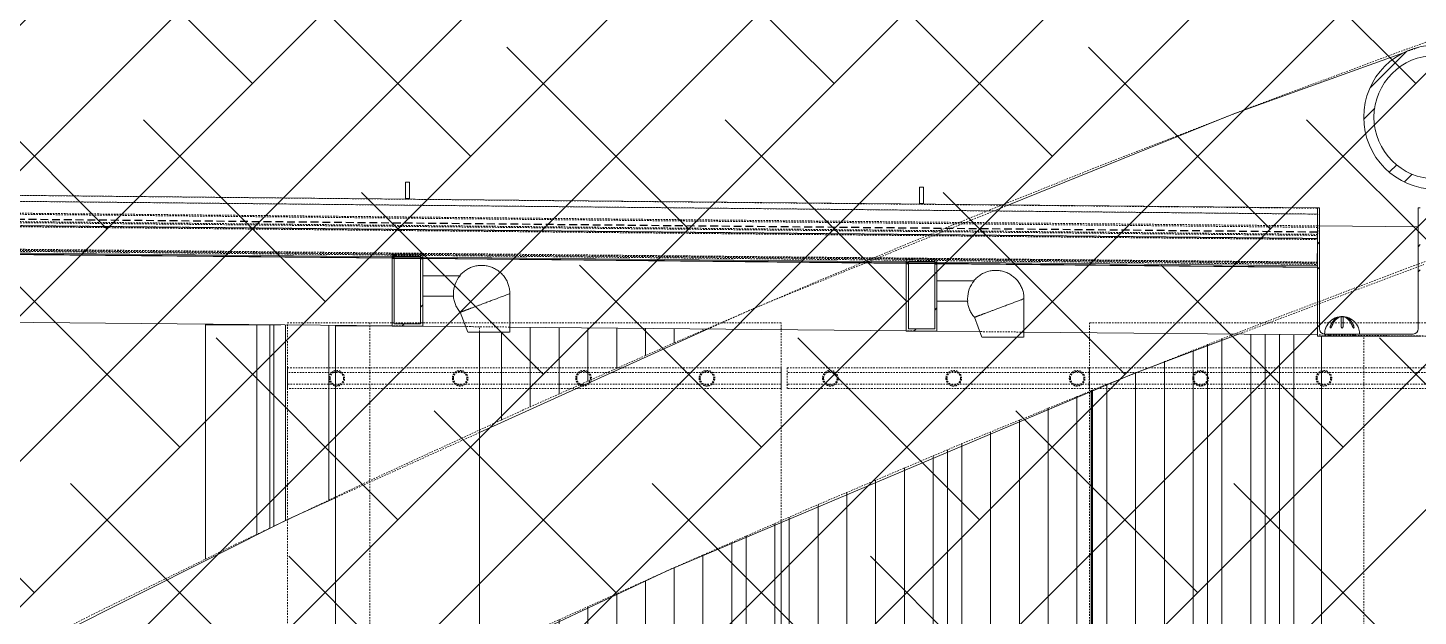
# Model space of a CAD drawing. Header units: millimetres. Extents: x 50357 to 985146, y 723188 to 1803594.
# Drawn here: x 873599 to 880360, y 824018 to 826879 of the extents above; entities that cross this region are included whole.
import ezdxf

# ---------------------------------------------------------------- set-up
doc = ezdxf.new("R2010")
doc.units = ezdxf.units.MM
doc.header["$LTSCALE"] = 3
doc.header["$MEASUREMENT"] = 0
for name, pattern in [('DASHED', [19.05, 12.7, -6.35]), ('HIDDEN', [0.375, 0.25, -0.125]), ('Member Hidden', [4.5, 2.5, -2])]:
    doc.linetypes.add(name, pattern=pattern)
for name, color, linetype, lineweight, true_color in [('A-GENM', 7, 'Continuous', 13, 0x6e6e6e), ('ADS280__', 7, 'Continuous', 13, 0x6e6e6e), ('ADS280_B', 7, 'Member Hidden', 13, 0x6e6e6e), ('ADS280_BOther', 7, 'Continuous', 13, 0x6e6e6e), ('ADS280_BSteel', 7, 'Continuous', 13, 0x6e6e6e), ('ADS280_CU', 7, 'HIDDEN', 13, 0x6e6e6e), ('ADS280_H', 7, 'Member Hidden', 13, 0x6e6e6e), ('ADS280_S', 7, 'Continuous', 13, 0x6e6e6e), ('E-ELEC-EQPM', 7, 'Continuous', 13, 0x6e6e6e), ('P-PIPE', 7, 'Continuous', 13, 0x6e6e6e)]:
    doc.layers.add(name, color=color, linetype=linetype, lineweight=lineweight, true_color=true_color)
doc.layers.add('Hatch (CARR)', color=8, linetype='Continuous', lineweight=35)
pattern_1 = [(45, (937466.83, 812515.94), (-251.4472, 251.4472), []), (45, (937466.83, 812896.94), (-251.4472, 251.4472), [])]
pattern_2 = [(45, (162427.4, 13871), (-251.4472, 251.4472), []), (45, (162427.4, 14252), (-251.4472, 251.4472), [])]

# ---------------------------------------------------------------- blocks, each defined once
blk = doc.blocks.new('Downlight Group - Downlight Group-2491324-SEC A')
at = {"layer": 'E-ELEC-EQPM'}
for p, q in [((93408.8, 27557.2), (93388.8, 27557.2)), ((93388.8, 27546.2), (93388.8, 27557.2)), ((93388.8, 27477.2), (93388.8, 27546.2)), ((93408.8, 27557.2), (93408.8, 27546.2)), ((93408.8, 27546.2), (93408.8, 27477.2)), ((93408.8, 27477.2), (93388.8, 27477.2)), ((93473.8, 27002.2), (93473.8, 27102.2)), ((93473.8, 27102.2), (93654.4, 27102.2)), ((93473.8, 27002.2), (93623.3, 27002.2)), ((93896.8, 27014.7), (93896.8, 26828.2)), ((93691.8, 26828.2), (93655.7, 26924.3)), ((93794.3, 26828.2), (93693.3, 26828.2)), ((93895.2, 26828.2), (93794.3, 26828.2))]:
    blk.add_line(p, q, dxfattribs=at)
at = {"layer": 'E-ELEC-EQPM', "flags": 128}
for points in [[(93653.2, 27102.2), (93656.8, 27106.4), (93660.5, 27110.4), (93664.4, 27114.3), (93668.5, 27118), (93672.7, 27121.6), (93677, 27124.9), (93681.5, 27128.1), (93686.1, 27131.2), (93690.8, 27134), (93695.6, 27136.6), (93700.6, 27139.1), (93705.6, 27141.3), (93710.7, 27143.4), (93715.9, 27145.2), (93721.1, 27146.8), (93726.4, 27148.3), (93731.8, 27149.5), (93737.2, 27150.5), (93742.7, 27151.2), (93748.1, 27151.8), (93753.6, 27152.1), (93759.1, 27152.2), (93764.6, 27152.1), (93770.1, 27151.8), (93775.6, 27151.3), (93781, 27150.5), (93786.4, 27149.5), (93791.8, 27148.3), (93797.1, 27146.9), (93802.4, 27145.3), (93807.6, 27143.5), (93812.7, 27141.4), (93817.7, 27139.2), (93822.6, 27136.8), (93827.5, 27134.1), (93832.2, 27131.3), (93836.8, 27128.3), (93841.3, 27125.1), (93845.6, 27121.7), (93849.8, 27118.2), (93853.9, 27114.5), (93857.8, 27110.6), (93861.5, 27106.6), (93865.1, 27102.5), (93868.6, 27098.1), (93871.8, 27093.7), (93874.9, 27089.1), (93877.8, 27084.5), (93880.5, 27079.7), (93883, 27074.8), (93885.3, 27069.8), (93887.4, 27064.7), (93889.3, 27059.5), (93890.9, 27054.3), (93892.4, 27049), (93893.7, 27043.6), (93894.7, 27038.2), (93895.6, 27032.8), (93896.2, 27027.3), (93896.6, 27021.9), (93896.7, 27016.4), (93896.8, 27014.7)], [(93655.7, 26924.3), (93652.2, 26928.5), (93648.8, 26932.8), (93645.6, 26937.3), (93642.6, 26941.9), (93639.8, 26946.6), (93637.2, 26951.5), (93634.7, 26956.4), (93632.5, 26961.4), (93630.5, 26966.5), (93628.7, 26971.7), (93627, 26977), (93625.6, 26982.3), (93624.4, 26987.7), (93623.5, 26993.1), (93622.7, 26998.5), (93622.3, 27002.2)]]:
    blk.add_lwpolyline(points, dxfattribs=at)
at = {"layer": 'E-ELEC-EQPM'}
blk.add_arc((93759.3, 27014.7), 136.5, 140.1454, 180, dxfattribs=at)
blk.add_open_spline([(93623.3, 27002.2), (93623.1, 27004.6), (93622.8, 27009.1), (93622.7, 27013), (93622.7, 27014.7)], degree=3, dxfattribs=at)
for points, knots in [([(93896.8, 27014.7), (93896.7, 27014.7), (93894.5, 27013.9), (93885.2, 27010.4), (93870.4, 27004.8), (93846.7, 26996), (93818.8, 26985.5), (93790.2, 26974.7), (93775.6, 26969.2), (93768.3, 26966.5)], [-1, -1, -1, -1, -0.861111, -0.722222, -0.583333, -0.444444, -0.222222, -0.111111, 0, 0, 0, 0]), ([(93768.3, 26966.5), (93763.3, 26964.7), (93755.8, 26961.8), (93745.9, 26958.1), (93738.7, 26955.4), (93731.6, 26952.7), (93724.6, 26950.1), (93717.9, 26947.6), (93712.1, 26945.4), (93707.2, 26943.6), (93703.2, 26942.1), (93699.2, 26940.6), (93695.4, 26939.2), (93691.8, 26937.8), (93687, 26936), (93682.7, 26934.4), (93678.6, 26932.8), (93675.7, 26931.8), (93673, 26930.8), (93670.5, 26929.8), (93668.2, 26928.9), (93665.3, 26927.9), (93662.2, 26926.7), (93659.4, 26925.6), (93657.2, 26924.9), (93656, 26924.3), (93655.7, 26924.2), (93655.7, 26924.3)], [-1, -1, -1, -1, -0.916667, -0.875, -0.833333, -0.791667, -0.75, -0.708333, -0.666667, -0.638889, -0.611111, -0.583333, -0.555556, -0.527778, -0.5, -0.444444, -0.416667, -0.388889, -0.361111, -0.333333, -0.305556, -0.277778, -0.222222, -0.166667, -0.111111, -0.055556, 0, 0, 0, 0])]:
    blk.add_open_spline(points, degree=3, knots=knots, dxfattribs=at)
blk = doc.blocks.new('Aluminum Louvers FSS - Aluminum Louvers FSS-4001149-SEC A')
at = {"layer": 'A-GENM'}
for p, q in [((99424.2, 26790), (99424.2, 25650.8)), ((99424.2, 26790), (99469.3, 26790)), ((99469.3, 26790), (99660.7, 26790)), ((99660.7, 26790), (99674.6, 26790)), ((99674.4, 26790), (99674.4, 25771.5)), ((99674.4, 26790), (99737.6, 26790)), ((99737.6, 25801.8), (99737.6, 26790)), ((99737.6, 26790), (99756, 26790)), ((99756, 25810.7), (99756, 26790)), ((99756, 26790), (99790.6, 26790)), ((99813.4, 26789.8), (99813.4, 25838.2)), ((100023.5, 25937.9), (100023.5, 26787.8)), ((100163.5, 26785.1), (100163.5, 26786.4)), ((101003.5, 26389.6), (101003.5, 26778.2)), ((100863.5, 26326), (100863.5, 26754.8))]:
    blk.add_line(p, q, dxfattribs=at)
blk = doc.blocks.new('Aluminum Louvers_Roof - Aluminum Louvers_Roof-4025254-SEC A')
at = {"layer": 'A-GENM'}
for p, q in [((101143.5, 26452.7), (101143.5, 26776.8)), ((101283.5, 26515.4), (101283.5, 26775.4)), ((101423.5, 26578), (101423.5, 26774)), ((101563.5, 26640.4), (101563.5, 26772.7)), ((101703.2, 26701.5), (101703.2, 26771.3)), ((101703.5, 26701.6), (101703.5, 26771.3)), ((101843.2, 26762.8), (101843.2, 26769.9)), ((104366.6, 26723.2), (104366.6, 24930)), ((104506.6, 26743.8), (104506.6, 24930)), ((104576.4, 24930), (104576.4, 26743.1)), ((104576.6, 24930), (104576.6, 26743.1)), ((104646.4, 26742.4), (104646.4, 24930)), ((104716.2, 24930), (104716.2, 26741.8)), ((104716.4, 24930), (104716.4, 26741.7)), ((104226.8, 26668.9), (104226.8, 24930)), ((104296.6, 24930), (104296.6, 26696.6)), ((104296.8, 24930), (104296.8, 26696.6)), ((104086.8, 26613.3), (104086.8, 24930)), ((103946.8, 26557.3), (103946.8, 24930)), ((103736.8, 24930), (103736.8, 26473.7)), ((103806.8, 26501.5), (103806.8, 24930)), ((102222.9, 24930), (102222.9, 25837.4)), ((102052.9, 25763.7), (102052.9, 24930)), ((102192.8, 25824.4), (102192.8, 24930)), ((101983.2, 24930), (101983.2, 25733.3)), ((101843.2, 24930), (101843.2, 25671.5)), ((101703.2, 24930), (101703.2, 25609.6)), ((101703.5, 24930), (101703.5, 25609.7)), ((101563.5, 24930), (101563.5, 25547.3)), ((101423.5, 24930), (101423.5, 25484.1)), ((101143.5, 24930), (101143.5, 25356.6)), ((101283.5, 24930), (101283.5, 25420.8))]:
    blk.add_line(p, q, dxfattribs=at)
blk = doc.blocks.new('Aluminum Louvers_RF Door - Aluminum Louvers_RF Door-4112728-SEC A')
at = {"layer": 'A-GENM'}
for p, q in [((103661.8, 24930), (103661.8, 26443.7)), ((103731.4, 24930), (103731.4, 26471.5)), ((103734.4, 24930), (103734.4, 26472.7)), ((103734.5, 24930), (103734.5, 26472.7)), ((103521.8, 24930), (103521.8, 26385.7)), ((103381.8, 24930), (103381.8, 26327.8)), ((103382, 24930), (103382, 26327.9)), ((103242, 24930), (103242, 26270.1)), ((103032.1, 26182.3), (103032.1, 24930)), ((103102.1, 24930), (103102.1, 26211.8)), ((102962.5, 24930), (102962.5, 26152.9)), ((102682.5, 24930), (102682.5, 26034.8)), ((102682.7, 24930), (102682.7, 26034.9)), ((102822.5, 24930), (102822.5, 26093.9)), ((102542.7, 24930), (102542.7, 25975.9)), ((102402.7, 24930), (102402.7, 25915.4)), ((102262.7, 24930), (102262.7, 25854.7))]:
    blk.add_line(p, q, dxfattribs=at)
blk = doc.blocks.new('Aluminum Louvers_Top Solid - Aluminum Louvers_Top Solid-4215896-SEC A')
at = {"layer": 'A-GENM'}
for p, q in [((99424.2, 26793.6), (99424.2, 26790)), ((99469.3, 26790), (99424.2, 26790)), ((99660.7, 26790), (99469.3, 26790)), ((99674.6, 26790), (99660.7, 26790)), ((99674.4, 26791.2), (99674.4, 26790)), ((99737.6, 26790), (99674.4, 26790)), ((99756, 26790), (99737.6, 26790)), ((99790.6, 26790), (99756, 26790))]:
    blk.add_line(p, q, dxfattribs=at)
blk = doc.blocks.new('SIGN PANEL - SIGN PANEL-4495762-SEC A')
at = {"layer": 'ADS280_B', "linetype": 'Continuous'}
for p, q in [((104851, 26735), (104851, 21868.7)), ((105481, 26735), (105689.2, 26735)), ((105756, 21868.8), (105756, 26705.8)), ((104851, 21829), (104851, 21000)), ((105756, 20998.6), (105756, 21828.8))]:
    blk.add_line(p, q, dxfattribs=at)
blk = doc.blocks.new('ROOF_DRAIN - ROOF_DRAIN-4514016-SEC A')
at = {"layer": 'P-PIPE', "flags": 128}
for points in [[(104866, 26745), (104866.1, 26748.4), (104866.3, 26751.8), (104866.6, 26755.2), (104867.1, 26758.5), (104867.7, 26761.9), (104868.5, 26765.2), (104869.3, 26768.5), (104870.3, 26771.7), (104871.2, 26774.2)], [(104941.7, 26829.5), (104945, 26829.8), (104948.4, 26830), (104951, 26830)], [(104951, 26830), (104954.4, 26829.9), (104957.8, 26829.7), (104960.4, 26829.5)], [(105030.8, 26774.2), (105032, 26771), (105032.9, 26767.7), (105033.8, 26764.5), (105034.5, 26761.1), (105035.1, 26757.8), (105035.5, 26754.4), (105035.8, 26751), (105036, 26747.6), (105036, 26745)]]:
    blk.add_lwpolyline(points, dxfattribs=at)
at = {"layer": 'P-PIPE'}
for start, end in [(99.7466, 151.85403), (28.14721, 80.254)]:
    blk.add_arc((104951, 26745), 84.9, start, end, dxfattribs=at)
for centre, ratio, start_param, end_param in [((104947.5, 26745), 0.707103, 0.170558, 1.08051), ((104954.6, 26745), 0.707103, 0.170567, 1.080606), ((104946, 26745), 0.000005, 5.202247, 6.112441), ((104956, 26745), 0.000005, 5.202248, 6.112442), ((104947.5, 26745), 0.70711, 5.202593, 6.112626), ((104954.5, 26745), 0.70711, 5.202692, 6.112635)]:
    blk.add_ellipse(centre, major_axis=(0, 84.9), ratio=ratio, start_param=start_param, end_param=end_param, dxfattribs=at)
for points, knots in [([(104876.2, 26785), (104875.9, 26784.5), (104875.3, 26783.3), (104874.6, 26781.9), (104874, 26780.7), (104873.6, 26779.8), (104873.3, 26779.1), (104873, 26778.6), (104872.8, 26778.1), (104872.7, 26777.7), (104872.5, 26777.3), (104872.3, 26777), (104872.2, 26776.7), (104872.1, 26776.5), (104872, 26776.3), (104871.9, 26776), (104871.8, 26775.7), (104871.7, 26775.4), (104871.6, 26775.2), (104871.6, 26775.1), (104871.5, 26775)], [-1, -1, -1, -1, -0.8571429, -0.7142857, -0.6428571, -0.5714286, -0.5, -0.4642857, -0.4285714, -0.3928571, -0.3571429, -0.3214286, -0.3035714, -0.2857143, -0.2678571, -0.25, -0.2142857, -0.1785714, -0.1607143, -0.1428571, -0.1428571, -0.1428571, -0.1428571]), ([(104901.7, 26784.9), (104901.5, 26784.5), (104901.1, 26783.6), (104900.6, 26782.5), (104900.2, 26781.6), (104899.9, 26780.9), (104899.6, 26780.3), (104899.4, 26779.9), (104899.2, 26779.5), (104899, 26779.2), (104898.8, 26778.8), (104898.5, 26778.3), (104898.3, 26777.9), (104898.1, 26777.5), (104897.9, 26777.3), (104897.8, 26777.1), (104897.6, 26776.9), (104897.5, 26776.8), (104897.4, 26776.5), (104897.2, 26776.3), (104897, 26775.9), (104896.7, 26775.5), (104896.3, 26775.1), (104896, 26774.8), (104895.9, 26774.7), (104895.7, 26774.6), (104895.6, 26774.6), (104895.4, 26774.5), (104895.2, 26774.4), (104894.9, 26774.4), (104894.6, 26774.3), (104894.3, 26774.4), (104894.1, 26774.4), (104893.9, 26774.5), (104893.8, 26774.6), (104893.7, 26774.6), (104893.7, 26774.7), (104893.6, 26774.8), (104893.4, 26775.1), (104893.3, 26775.5), (104893.3, 26775.9), (104893.2, 26776.3), (104893.2, 26776.5), (104893.2, 26776.8), (104893.1, 26776.9), (104893.1, 26777.1), (104893.1, 26777.3), (104893.1, 26777.5), (104893.1, 26777.9), (104893.1, 26778.3), (104893.2, 26778.8), (104893.2, 26779.2), (104893.2, 26779.5), (104893.3, 26779.9), (104893.3, 26780.3), (104893.4, 26780.9), (104893.6, 26781.6), (104893.8, 26782.5), (104894.1, 26783.6), (104894.4, 26784.5), (104894.6, 26785)], [-1, -1, -1, -1, -0.944444, -0.888889, -0.861111, -0.833333, -0.805556, -0.791667, -0.777778, -0.763889, -0.75, -0.722222, -0.708333, -0.694444, -0.680556, -0.673611, -0.666667, -0.659722, -0.652778, -0.638889, -0.625, -0.611111, -0.583333, -0.569444, -0.5625, -0.555556, -0.548611, -0.541667, -0.527778, -0.513889, -0.5, -0.486111, -0.472222, -0.458333, -0.451389, -0.444444, -0.4375, -0.430556, -0.416667, -0.388889, -0.375, -0.361111, -0.347222, -0.340278, -0.333333, -0.326389, -0.319444, -0.305556, -0.291667, -0.277778, -0.25, -0.236111, -0.222222, -0.208333, -0.194444, -0.166667, -0.138889, -0.111111, -0.055556, 0, 0, 0, 0]), ([(104937.3, 26828.6), (104937.9, 26828.8), (104938.9, 26829), (104940.2, 26829.1), (104941.1, 26829.3), (104942.3, 26829.4), (104943.8, 26829.5), (104945.1, 26829.5), (104945.6, 26829.4), (104945.7, 26829.4)], [-1, -1, -1, -1, -0.8333333, -0.7916667, -0.75, -0.6666667, -0.5555556, -0.4444444, -0.3333333, -0.3333333, -0.3333333, -0.3333333]), ([(104946, 26828.6), (104946, 26828.8), (104946.3, 26829), (104947, 26829.1), (104947.6, 26829.3), (104948.6, 26829.4), (104950.1, 26829.5), (104951.9, 26829.5), (104953.6, 26829.4), (104954.9, 26829.2), (104955.8, 26828.9), (104956, 26828.7), (104956, 26828.6)], [-0.9999983, -0.9999983, -0.9999983, -0.9999983, -0.8333333, -0.7916667, -0.75, -0.6666667, -0.5555556, -0.4444444, -0.3333333, -0.2222222, -0.1111111, 0, 0, 0, 0]), ([(104956, 26784.9), (104956, 26784.5), (104956, 26783.6), (104955.9, 26782.4), (104955.7, 26781.5), (104955.6, 26780.9), (104955.5, 26780.3), (104955.3, 26779.8), (104955.2, 26779.5), (104955.1, 26779.2), (104955, 26778.7), (104954.8, 26778.3), (104954.7, 26777.8), (104954.5, 26777.5), (104954.4, 26777.2), (104954.3, 26777), (104954.2, 26776.9), (104954.1, 26776.7), (104954, 26776.5), (104953.9, 26776.2), (104953.7, 26775.9), (104953.4, 26775.5), (104953.1, 26775.1), (104952.8, 26774.8), (104952.6, 26774.7), (104952.4, 26774.6), (104952.3, 26774.5), (104952.1, 26774.4), (104951.8, 26774.4), (104951.4, 26774.3), (104951, 26774.3), (104950.6, 26774.3), (104950.3, 26774.4), (104950, 26774.4), (104949.8, 26774.5), (104949.6, 26774.6), (104949.5, 26774.7), (104949.3, 26774.8), (104949, 26775.1), (104948.7, 26775.5), (104948.4, 26775.9), (104948.2, 26776.2), (104948.1, 26776.5), (104947.9, 26776.7), (104947.8, 26776.9), (104947.8, 26777), (104947.7, 26777.2), (104947.5, 26777.5), (104947.4, 26777.8), (104947.2, 26778.3), (104947.1, 26778.7), (104946.9, 26779.2), (104946.8, 26779.5), (104946.7, 26779.8), (104946.6, 26780.3), (104946.5, 26780.9), (104946.3, 26781.5), (104946.2, 26782.4), (104946.1, 26783.6), (104946, 26784.5), (104946, 26784.9)], [-0.999998, -0.999998, -0.999998, -0.999998, -0.9444444, -0.8888889, -0.8611111, -0.8333333, -0.8055556, -0.7916667, -0.7777778, -0.7638889, -0.75, -0.7222222, -0.7083333, -0.6944444, -0.6805556, -0.6736111, -0.6666667, -0.6597222, -0.6527778, -0.6388889, -0.625, -0.6111111, -0.5833333, -0.5694444, -0.5625, -0.5555556, -0.5486111, -0.5416667, -0.5277778, -0.5138889, -0.5, -0.4861111, -0.4722222, -0.4583333, -0.4513889, -0.4444444, -0.4375, -0.4305556, -0.4166667, -0.3888889, -0.375, -0.3611111, -0.3472222, -0.3402778, -0.3333333, -0.3263889, -0.3194444, -0.3055556, -0.2916667, -0.2777778, -0.25, -0.2361111, -0.2222222, -0.2083333, -0.1944444, -0.1666667, -0.1388889, -0.1111111, -0.0555556, 0, 0, 0, 0]), ([(104957.7, 26828.6), (104957, 26828.8), (104956.5, 26829), (104956.2, 26829.1), (104956.2, 26829.2), (104956.2, 26829.2)], [-1, -1, -1, -1, -0.8333333, -0.7916667, -0.7777778, -0.7777778, -0.7777778, -0.7777778]), ([(105007.5, 26785), (105007.6, 26784.5), (105007.9, 26783.6), (105008.3, 26782.5), (105008.5, 26781.6), (105008.6, 26780.9), (105008.7, 26780.3), (105008.8, 26779.9), (105008.8, 26779.5), (105008.9, 26779.2), (105008.9, 26778.8), (105008.9, 26778.3), (105008.9, 26777.9), (105008.9, 26777.6), (105008.9, 26777.3), (105008.9, 26777.1), (105008.9, 26776.9), (105008.9, 26776.8), (105008.9, 26776.6), (105008.9, 26776.3), (105008.8, 26775.9), (105008.7, 26775.5), (105008.6, 26775.1), (105008.5, 26774.8), (105008.4, 26774.7), (105008.3, 26774.6), (105008.3, 26774.6), (105008.1, 26774.5), (105008, 26774.4), (105007.7, 26774.4), (105007.5, 26774.3), (105007.2, 26774.4), (105006.9, 26774.4), (105006.7, 26774.5), (105006.5, 26774.6), (105006.3, 26774.6), (105006.2, 26774.7), (105006, 26774.8), (105005.7, 26775.1), (105005.4, 26775.5), (105005.1, 26775.9), (105004.9, 26776.3), (105004.7, 26776.5), (105004.5, 26776.8), (105004.4, 26776.9), (105004.3, 26777.1), (105004.2, 26777.3), (105004, 26777.5), (105003.8, 26777.9), (105003.5, 26778.3), (105003.3, 26778.8), (105003, 26779.2), (105002.9, 26779.5), (105002.7, 26779.9), (105002.4, 26780.3), (105002.2, 26780.9), (105001.8, 26781.6), (105001.4, 26782.5), (105000.9, 26783.6), (105000.6, 26784.5), (105000.4, 26784.9)], [-1, -1, -1, -1, -0.944444, -0.888889, -0.861111, -0.833333, -0.805556, -0.791667, -0.777778, -0.763889, -0.75, -0.722222, -0.708333, -0.694444, -0.680556, -0.673611, -0.666667, -0.659722, -0.652778, -0.638889, -0.625, -0.611111, -0.583333, -0.569444, -0.5625, -0.555556, -0.548611, -0.541667, -0.527778, -0.513889, -0.5, -0.486111, -0.472222, -0.458333, -0.451389, -0.444444, -0.4375, -0.430556, -0.416667, -0.388889, -0.375, -0.361111, -0.347222, -0.340278, -0.333333, -0.326389, -0.319444, -0.305556, -0.291667, -0.277778, -0.25, -0.236111, -0.222222, -0.208333, -0.194444, -0.166667, -0.138889, -0.111111, -0.055556, 0, 0, 0, 0]), ([(105030.5, 26775), (105030.5, 26775.1), (105030.5, 26775.2), (105030.4, 26775.4), (105030.2, 26775.7), (105030.1, 26776), (105030, 26776.3), (105029.9, 26776.5), (105029.8, 26776.7), (105029.7, 26777), (105029.6, 26777.3), (105029.4, 26777.7), (105029.2, 26778.1), (105029, 26778.6), (105028.8, 26779.1), (105028.4, 26779.8), (105028, 26780.7), (105027.5, 26781.9), (105026.8, 26783.3), (105026.2, 26784.5), (105025.8, 26785)], [-0.8571429, -0.8571429, -0.8571429, -0.8571429, -0.8392857, -0.8214286, -0.7857143, -0.75, -0.7321429, -0.7142857, -0.6964286, -0.6785714, -0.6428571, -0.6071429, -0.5714286, -0.5357143, -0.5, -0.4285714, -0.3571429, -0.2857143, -0.1428571, 0, 0, 0, 0])]:
    blk.add_open_spline(points, degree=3, knots=knots, dxfattribs=at)
for points in [[(104937.8, 26828.8), (104937.4, 26828.8), (104937, 26828.7), (104936.7, 26828.6)], [(104940.5, 26829.3), (104940.3, 26829.3), (104940, 26829.2), (104939.7, 26829.2)], [(104941.7, 26829.5), (104941.7, 26829.5), (104941.6, 26829.5), (104941.3, 26829.4), (104941.1, 26829.4)], [(104941.5, 26829.5), (104941.6, 26829.5), (104941.7, 26829.5), (104941.7, 26829.5)], [(104945.9, 26829.2), (104945.8, 26829.1), (104945.5, 26828.9), (104944.8, 26828.7), (104944.4, 26828.6)], [(104956.4, 26829.4), (104956.5, 26829.4), (104957, 26829.5), (104958.3, 26829.5), (104959.9, 26829.4), (104961.6, 26829.2), (104963.4, 26828.9), (104964.3, 26828.7), (104964.7, 26828.6)], [(104960.9, 26829.4), (104960.6, 26829.5), (104960.4, 26829.5), (104960.4, 26829.5)], [(104960.4, 26829.5), (104960.4, 26829.5), (104960.4, 26829.5), (104960.5, 26829.5)], [(104962.3, 26829.2), (104962, 26829.2), (104961.7, 26829.3), (104961.5, 26829.3)], [(104965.4, 26828.6), (104965, 26828.7), (104964.7, 26828.8), (104964.3, 26828.8)]]:
    blk.add_open_spline(points, degree=3, dxfattribs=at)
blk = doc.blocks.new('Built Up Member - S2_BUILT-UP BOX D530xB400xTF30xTW30 THK-4922736-SEC A')
at = {"layer": 'ADS280_B', "linetype": 'Continuous'}
for p, q in [((104841, 27270.6), (105321, 27265.8)), ((100331, 26784.7), (98402.7, 26803.7)), ((100690.2, 26781.2), (100409.8, 26784)), ((102831, 26760.2), (100902.7, 26779.1)), ((103190.2, 26756.7), (102909.8, 26759.5)), ((104831, 26740.6), (103402.7, 26754.6))]:
    blk.add_line(p, q, dxfattribs=at)
at = {"layer": 'ADS280_H'}
for p, q in [((77298.4, 27540.6), (104841, 27270.6)), ((100399.7, 26784.1), (100331.1, 26784.7)), ((100902.6, 26779.1), (100690.3, 26781.2)), ((102899.7, 26759.6), (102831.1, 26760.2)), ((103402.6, 26754.6), (103190.3, 26756.7)), ((105399.7, 26735), (104831.1, 26740.6))]:
    blk.add_line(p, q, dxfattribs=at)
blk = doc.blocks.new('Built Up Member - S6_BUILT-UP BOX D350xB150xTF11xTW11 THK-V18-SEC A')
at = {"layer": 'ADS280_H', "linetype": 'Continuous'}
h = blk.add_hatch(dxfattribs=at)
h.set_pattern_fill('FP_1', color=256, style=0, pattern_type=2)
h.set_pattern_definition(pattern_2)
h.paths.add_polyline_path([(102981, 26759.5), (102981, 27109.5), (102831, 27109.5), (102831, 26759.5)], flags=0)
h.paths.add_polyline_path([(102970, 26770.5), (102842, 26770.5), (102842, 27098.5), (102970, 27098.5), (102970, 26845.4)], flags=0)
at = {"layer": 'ADS280_S'}
for p, q in [((102981, 27109.5), (102831, 27109.5)), ((102831, 27109.5), (102831, 26759.5)), ((102842, 27098.5), (102970, 27098.5)), ((102842, 26770.5), (102842, 27098.5)), ((102970, 27098.5), (102970, 26770.5)), ((102981, 27004.3), (102981, 27109.5)), ((102981, 26759.5), (102981, 26904.3)), ((102831, 26759.5), (102981, 26759.5)), ((102970, 26770.5), (102842, 26770.5))]:
    blk.add_line(p, q, dxfattribs=at)
blk = doc.blocks.new('Built Up Member - S6_BUILT-UP BOX D350xB150xTF11xTW11 THK-V19-SEC A')
at = {"layer": 'ADS280_H', "linetype": 'Continuous'}
h = blk.add_hatch(dxfattribs=at)
h.set_pattern_fill('FP_1', color=256, style=0, pattern_type=2)
h.set_pattern_definition(pattern_2)
h.paths.add_polyline_path([(100481, 26784), (100481, 27134), (100331, 27134), (100331, 26784), (100467.2, 26784)], flags=0)
h.paths.add_polyline_path([(100470, 26795), (100342, 26795), (100342, 27123), (100470, 27123), (100470, 26845.4)], flags=0)
at = {"layer": 'ADS280_S'}
for p, q in [((100481, 27134), (100331, 27134)), ((100331, 27134), (100331, 26784)), ((100342, 27123), (100470, 27123)), ((100342, 26795), (100342, 27123)), ((100470, 27123), (100470, 26795)), ((100481, 27028.8), (100481, 27134)), ((100481, 26784), (100481, 26928.8)), ((100331, 26784), (100481, 26784)), ((100470, 26795), (100342, 26795))]:
    blk.add_line(p, q, dxfattribs=at)
blk = doc.blocks.new('PFC-Parallel Flange Channels - CHANNEL 250x180x10-4922616-SEC A')
at = {"layer": 'ADS280_H'}
for p, q in [((74831.1, 27395.4), (100927.6, 27133)), ((101369, 27128.6), (104830.8, 27093.8))]:
    blk.add_line(p, q, dxfattribs=at)
blk = doc.blocks.new('Circular Hollow Sections - A1_CHS Ø 1000x25 THK-5164246-SEC A')
at = {"layer": 'ADS280_B', "linetype": 'Continuous'}
blk.add_line((101869.2, 26769.7), (100756, 26265.9), dxfattribs=at)
at = {"layer": 'ADS280_B', "linetype": 'Continuous', "flags": 128}
for points in [[(105249.3, 28112.4), (104419.7, 27814.3), (103330.2, 27372.8)], [(100756, 25164.7), (101673, 25596), (103939.1, 26553.1), (104447.8, 26744.3)], [(100056, 25949), (99825.5, 25844.7), (97591.1, 24723.7), (95756, 23709.2)]]:
    blk.add_lwpolyline(points, dxfattribs=at)
at = {"layer": 'ADS280_H'}
for p, q in [((105320.5, 28138), (105249.8, 28112.6)), ((103257.7, 27343.4), (103119.7, 27287.5)), ((103258, 27343.5), (103257.9, 27343.5)), ((103327.1, 27371.5), (103258.3, 27343.6)), ((103329.9, 27372.7), (103327.3, 27371.6)), ((103020.7, 27247.4), (103008.9, 27242.6)), ((103046.9, 27258), (103020.9, 27247.5)), ((103103.9, 27281.1), (103047.1, 27258.1)), ((103119.4, 27287.4), (103104.1, 27281.2)), ((102960.5, 27223), (102695.7, 27115.7)), ((102972.5, 27227.8), (102960.7, 27223.1)), ((102973, 27228), (102972.8, 27227.9)), ((103008.6, 27242.5), (102973.2, 27228.1)), ((102694.5, 27115.2), (102683.6, 27110.8)), ((102695.4, 27115.6), (102694.8, 27115.3)), ((102639.6, 27092.9), (102632.6, 27090.1)), ((102652, 27098), (102639.8, 27093)), ((102670.4, 27105.4), (102652.3, 27098.1)), ((102683.4, 27110.7), (102670.7, 27105.5)), ((104448.1, 26744.4), (105349, 27083.2)), ((100756, 26265.8), (100056.1, 25949.1))]:
    blk.add_line(p, q, dxfattribs=at)
at = {"layer": 'ADS280_H', "flags": 128}
blk.add_lwpolyline([(102632.4, 27090), (102102.9, 26875.4), (101869.2, 26769.7)], dxfattribs=at)
blk = doc.blocks.new('Rectangular Hollow Sections - RHS120x60x5-4751565-SEC A')
at = {"layer": 'ADS280_B', "linetype": 'Continuous'}
blk.add_line((104831, 27147.1), (104830.5, 27099.6), dxfattribs=at)
blk.add_ellipse((104830.5, 27099.6), major_axis=(0.1, 10), ratio=0.000005, start_param=3.141593, end_param=4.712389, dxfattribs=at)
at = {"layer": 'ADS280_H'}
for p, q in [((104831.6, 27209.6), (77032.2, 27482.5)), ((77032.2, 27477.5), (104831.5, 27204.6)), ((77031.1, 27367.5), (104830.5, 27094.6)), ((81482.5, 27318.8), (104830.4, 27089.6)), ((104831.5, 27199.6), (104831.1, 27157.2))]:
    blk.add_line(p, q, dxfattribs=at)
blk.add_ellipse((104831.5, 27199.6), major_axis=(0.1, 10), ratio=0.000005, start_param=4.712389, end_param=6.283185, dxfattribs=at)
blk = doc.blocks.new('Rectangular Hollow Sections - RHS140x80x5-4751566-SEC A')
at = {"layer": 'ADS280_H'}
blk.add_line((77032.4, 27497.5), (104831.6, 27224.6), dxfattribs=at)
blk = doc.blocks.new('C-Channels - C100x50-4109585-SEC A')
at = {"layer": 'ADS280_H'}
for p, q in [((102252.9, 26480), (102252.9, 26580)), ((102252.9, 26580), (103721.9, 26580)), ((103721.9, 26580), (103721.9, 26480)), ((103721.9, 26558.5), (102252.9, 26558.5)), ((103721.9, 26501.5), (102252.9, 26501.5)), ((103721.9, 26480), (102252.9, 26480))]:
    blk.add_line(p, q, dxfattribs=at)
blk = doc.blocks.new('C-Channels - C100x50-4109518-SEC A')
at = {"layer": 'ADS280_H'}
for p, q in [((103953.4, 26558.5), (103723.3, 26558.5)), ((108704.3, 26558.5), (103953.7, 26558.5)), ((103816.9, 26501.5), (103723.3, 26501.5)), ((108704.3, 26501.5), (103817.1, 26501.5))]:
    blk.add_line(p, q, dxfattribs=at)
blk = doc.blocks.new('C-Channels - C100x50-4109589-SEC A')
at = {"layer": 'ADS280_H'}
for p, q in [((99822.6, 26480), (99822.6, 26580)), ((99822.6, 26580), (101450, 26580)), ((101450.2, 26580), (102222.6, 26580)), ((102222.6, 26580), (102222.6, 26480)), ((101402.5, 26558.5), (99822.6, 26558.5)), ((102222.6, 26558.5), (101402.7, 26558.5)), ((101276.6, 26501.5), (99822.6, 26501.5)), ((101229.1, 26480), (99822.6, 26480)), ((102222.6, 26480), (101229.3, 26480)), ((102222.6, 26501.5), (101276.8, 26501.5))]:
    blk.add_line(p, q, dxfattribs=at)
blk = doc.blocks.new('Circular Hollow Sections - CHS Ø 76_1x5 THK-V96-SEC A')
at = {"layer": 'ADS280_H'}
for p, q in [((100062.6, 10693), (100062.5, 10693)), ((100062.5, 10616.9), (100062.6, 10616.9))]:
    blk.add_line(p, q, dxfattribs=at)
for radius, start, end in [(38, 0, 180), (33, 0, 180), (38, 180, 0), (33, 180, 0)]:
    blk.add_arc((100062.6, 10655), radius, start, end, dxfattribs=at)
blk = doc.blocks.new('Circular Hollow Sections - CHS Ø 76_1x5 THK-V123-SEC A')
at = {"layer": 'ADS280_H'}
for p, q in [((101262.6, 26568.1), (101262.5, 26568.1)), ((101262.5, 26492), (101262.6, 26492))]:
    blk.add_line(p, q, dxfattribs=at)
for radius, start, end in [(38, 0, 180), (38, 180, 0), (33, 0, 180), (33, 180, 279.2356), (33, 279.78888, 0)]:
    blk.add_arc((101262.6, 26530), radius, start, end, dxfattribs=at)
blk = doc.blocks.new('Circular Hollow Sections - CHS Ø 76_1x5 THK-V97-SEC A')
at = {"layer": 'ADS280_H'}
for p, q in [((101262.6, 10693), (101262.5, 10693)), ((101262.5, 10616.9), (101262.6, 10616.9))]:
    blk.add_line(p, q, dxfattribs=at)
for radius, start, end in [(38, 0, 180), (33, 0, 180), (38, 180, 0), (33, 180, 0)]:
    blk.add_arc((101262.6, 10655), radius, start, end, dxfattribs=at)
blk = doc.blocks.new('Circular Hollow Sections - CHS Ø 76_1x5 THK-V124-SEC A')
at = {"layer": 'ADS280_H'}
for p, q in [((104262.6, 26568.1), (104262.5, 26568.1)), ((104262.5, 26492), (104262.6, 26492))]:
    blk.add_line(p, q, dxfattribs=at)
for radius, start, end in [(38, 166.59688, 180), (38, 180, 195.5421), (38, 23.60731, 166.01298), (38, 196.21918, 334.28571), (33, 0, 180), (33, 180, 0), (38, 334.59192, 0), (38, 22.49519, 23.02341), (38, 0, 21.91129)]:
    blk.add_arc((104262.6, 26530), radius, start, end, dxfattribs=at)

msp = doc.modelspace()

# ---------------------------------------------------------------- hatches: boundary and pattern name
at = {"layer": 'ADS280_BSteel'}
h = msp.add_hatch(dxfattribs=at)
h.set_pattern_fill('FP_1', color=256, style=0, pattern_type=2)
h.set_pattern_definition(pattern_1)
h.paths.add_polyline_path([(880413.1613, 826095.9424), (880477.7492, 826095.9424), (880541.2373, 826107.8104), (880605.6473, 826133.7326), (880656.9628, 826165.677), (880704.1084, 826208.6559), (880743.0312, 826260.1981), (880771.8205, 826318.0148), (880789.4958, 826380.137), (880795.4552, 826444.4493), (880789.4958, 826508.7617), (880771.8205, 826570.8839), (880743.0312, 826628.7006), (880704.1084, 826680.2428), (880656.3774, 826723.7554), (880601.4637, 826757.7565), (880541.2373, 826781.0883), (880477.7492, 826792.9563), (880413.1613, 826792.9563), (880349.6732, 826781.0883), (880289.4468, 826757.7565), (880234.5331, 826723.7554), (880186.8021, 826680.2428), (880147.8792, 826628.7006), (880119.09, 826570.8839), (880100.9151, 826503.3705), (880095.4552, 826444.4493), (880101.4147, 826380.137), (880119.09, 826318.0148), (880147.8792, 826260.1981), (880186.8021, 826208.6559), (880234.5331, 826165.1433), (880289.4468, 826131.1422), (880349.6732, 826107.8104), (880393.1882, 826099.676)], flags=0)
h.paths.add_polyline_path([(880445.4552, 826144.4493), (880386.9281, 826150.2138), (880330.6502, 826167.2855), (880278.7842, 826195.0085), (880233.3232, 826232.3173), (880196.0144, 826277.7783), (880168.2914, 826329.6443), (880150.7386, 826390.806), (880145.4552, 826444.4493), (880151.3392, 826503.3705), (880168.2914, 826559.2544), (880196.0144, 826611.1204), (880233.3232, 826656.5814), (880278.7842, 826693.8902), (880330.6502, 826721.6132), (880386.9281, 826738.6849), (880445.4552, 826744.4493), (880503.9823, 826738.6849), (880560.2603, 826721.6132), (880612.1263, 826693.8902), (880657.5873, 826656.5814), (880694.8961, 826611.1204), (880722.6191, 826559.2544), (880739.6908, 826502.9764), (880745.4552, 826444.4493), (880739.6908, 826385.9222), (880722.6191, 826329.6443), (880694.8961, 826277.7783), (880657.5873, 826232.3173), (880612.1263, 826195.0085), (880554.9578, 826165.677), (880503.9823, 826150.2138)], flags=0)
h = msp.add_hatch(dxfattribs=at)
h.set_pattern_fill('FP_1', color=256, style=0, pattern_type=2)
h.set_pattern_definition(pattern_1)
h.paths.add_polyline_path([(880180.729, 825379.936), (880370.4552, 825379.936), (880370.4552, 826003.936), (880360.4552, 826003.936), (880360.4552, 825414.936), (880357.1059, 825402.436), (880347.9552, 825393.2853), (880335.4552, 825389.936), (879905.4552, 825389.936), (879892.9552, 825393.2853), (879883.8046, 825402.436), (879880.4552, 825414.936), (879880.4552, 826003.936), (879870.4552, 826003.936), (879870.4552, 825379.936), (880074.4995, 825379.936)], flags=0)
at = {"layer": 'Hatch (CARR)'}
h = msp.add_hatch(dxfattribs=at)
h.set_pattern_fill('ANSI38', color=256, scale=4000)
edge = h.paths.add_edge_path()
edge.add_arc((901797.5377, 767882.7787), 65692.9869, 89.447631451, 111.454694143)
edge.add_line((877769.3162, 829023.7069), (843903.652, 829356.155))
edge.add_line((843903.652, 829356.155), (843838.7661, 822738.7897))
edge.add_line((843838.7661, 822738.7897), (855789.2784, 822621.4755))
edge.add_line((855789.2784, 822621.4755), (861630.5158, 818523.1211))
edge.add_line((861630.5158, 818523.1211), (861630.4904, 817844.936))
edge.add_line((861630.4904, 817844.936), (860370.6117, 817844.936))
edge.add_line((860370.6117, 817844.936), (856170.6117, 815594.936))
edge.add_line((856170.6117, 815594.936), (854950.6117, 815594.936))
edge.add_line((854950.6117, 815594.936), (854390.6117, 815294.936))
edge.add_line((854390.6117, 815294.936), (844469.3201, 815294.936))
edge.add_line((844469.3201, 815294.936), (844469.3201, 810194.936))
edge.add_line((844469.3201, 810194.936), (868430.8636, 810194.936))
edge.add_line((868430.8636, 810194.936), (868430.8636, 812102.6672))
edge.add_line((868430.8636, 812102.6672), (875730.6511, 815683.6405))
edge.add_line((875730.6511, 815683.6405), (902430.851, 815683.6405))
edge.add_line((902430.851, 815683.6405), (902430.851, 833572.7128))

# ---------------------------------------------------------------- linework, layer by layer
at = {"layer": 'ADS280__'}
for p, q in [((875370.4552, 825761.0861), (873020.4552, 825784.6644)), ((873020.4552, 825781.6644), (875370.4552, 825758.0861)), ((875509.4552, 825759.6914), (875381.4552, 825760.9757)), ((875381.4552, 825757.9757), (875509.4552, 825756.6914)), ((877870.4552, 825736.0027), (875520.4552, 825759.5811)), ((875520.4552, 825756.5811), (877870.4552, 825733.0027)), ((878009.4552, 825734.6081), (877881.4552, 825735.8924)), ((877881.4552, 825732.8924), (878009.4552, 825731.6081)), ((879870.4552, 825715.9361), (878020.4552, 825734.4977)), ((878020.4552, 825731.4977), (879870.4552, 825712.9361))]:
    msp.add_line(p, q, dxfattribs=at)
at = {"layer": 'ADS280_BSteel'}
for p, q in [((879870.4056, 825843.9977), (879869.2046, 825721.5877)), ((875370.4552, 825765.7287), (873020.4552, 825788.7866)), ((875509.4552, 825764.3649), (875381.4552, 825765.6208)), ((877870.4552, 825741.1991), (875520.4552, 825764.257)), ((878009.4552, 825739.8352), (877881.4552, 825741.0912)), ((879869.2046, 825721.5877), (878020.4552, 825739.7273)), ((879870.4056, 825756.1785), (879870.1294, 825728.7014)), ((875095.4552, 825430.0629), (875331.977, 825430.0629)), ((875095.4552, 820513.936), (875095.4552, 825430.0629)), ((875370.4552, 825429.6856), (875331.977, 825430.0629)), ((875729.6772, 825426.1633), (875449.2155, 825428.9133)), ((875795.4552, 820513.936), (875795.4552, 825399.7677))]:
    msp.add_line(p, q, dxfattribs=at)
at = {"layer": 'ADS280_BSteel', "linetype": 'Member Hidden', "flags": 128}
for points in [[(901450.2924, 830575.8961), (900678.7814, 830567.1985), (899907.4365, 830548.9775), (899136.3753, 830521.2358), (898365.7154, 830483.9777), (897595.5741, 830437.2089), (896826.0688, 830380.9364), (896057.3168, 830315.1689), (895289.4353, 830239.9164), (894522.5413, 830155.1903), (893756.7517, 830061.0036), (892992.1831, 829957.3705), (892228.9521, 829844.307), (891467.1749, 829721.8303), (890706.9678, 829589.9589), (889948.4465, 829448.713), (889191.7267, 829298.1142), (888436.9236, 829138.1853), (887684.1523, 828968.9508), (886933.5275, 828790.4365), (886185.1636, 828602.6694), (885439.1747, 828405.6784), (884695.6744, 828199.4933), (883954.7761, 827984.1456), (883216.5927, 827759.6681), (882481.2366, 827526.0951), (881748.8199, 827283.4621), (881019.4543, 827031.8061), (880293.2509, 826771.1655), (879570.3203, 826501.5799), (878850.7729, 826223.0906), (878134.7181, 825935.7398), (877422.2651, 825639.5714), (876713.5225, 825334.6305), (876008.5984, 825020.9637), (875307.6001, 824698.6186), (874610.6345, 824367.6445), (873917.8078, 824028.0917), (873229.2255, 823680.0121), (872544.9927, 823323.4586), (871865.2136, 822958.4857), (871189.9917, 822585.1488), (870519.4301, 822203.505), (869853.6308, 821813.6124), (869192.6954, 821415.5303), (868536.7245, 821009.3195), (867885.8182, 820595.0419), (867536.9911, 820368.0014)], [(868094.9135, 819537.7322), (868656.6375, 819901.5762), (869304.1455, 820309.6366), (869956.6816, 820709.6073), (870614.1447, 821101.4265), (871276.4329, 821485.0334), (871943.4436, 821860.3687), (872615.0737, 822227.3742), (873291.219, 822585.993), (873971.7748, 822936.1696), (874656.6358, 823277.8498), (875345.6959, 823610.9807), (876038.8483, 823935.5107), (876735.9857, 824251.3894), (877437.0001, 824558.5681), (878141.783, 824856.9991), (878850.2251, 825146.6361), (879562.2169, 825427.4344), (880277.648, 825699.3505), (880996.4075, 825962.3421), (881718.3843, 826216.3687), (882443.4664, 826461.3908), (883171.5416, 826697.3706), (883902.4971, 826924.2714), (884636.2197, 827142.0581), (885372.5958, 827350.6971), (886111.5113, 827550.1559), (886852.8518, 827740.4036), (887596.5025, 827921.411), (888342.3481, 828093.1498), (889090.2732, 828255.5935), (889840.162, 828408.7169), (890591.8983, 828552.4963), (891345.3656, 828686.9095), (892100.4473, 828811.9356), (892857.0265, 828927.5553), (893614.9859, 829033.7507), (894374.2082, 829130.5052), (895134.5758, 829217.804), (895895.9709, 829295.6335), (896658.2756, 829363.9817), (897421.3719, 829422.8379), (898185.1415, 829472.1931), (898949.4661, 829512.0396), (899714.2275, 829542.3712), (900479.3071, 829563.1833), (901244.5864, 829574.4726), (901455.3929, 829575.9091)]]:
    msp.add_lwpolyline(points, dxfattribs=at)
at = {"layer": 'ADS280_CU', "linetype": 'Member Hidden'}
for p, q in [((874862.2897, 805394.9378), (874862.2897, 825444.936)), ((876975.5163, 825444.936), (874862.2897, 825444.936)), ((875262.6198, 825444.936), (875262.6198, 805228.6784)), ((877262.2897, 825444.936), (876975.7569, 825444.936)), ((877262.2897, 824482.3718), (877262.2897, 825444.936)), ((879635.1392, 825444.936), (878762.2851, 825444.936)), ((878762.2897, 825444.936), (878762.2897, 823274.936)), ((883636.9334, 825444.936), (879635.4212, 825444.936))]:
    msp.add_line(p, q, dxfattribs=at)
at = {"layer": 'ADS280_H'}
for p, q in [((879871.9389, 825908.6923), (849869.3162, 826210.3226)), ((879864.6759, 825854.6918), (852069.7584, 826129.6849)), ((879871.1114, 825874.5731), (852071.8505, 826147.4289)), ((858714.442, 826180.6672), (879871.6721, 825973.0756)), ((863702.1281, 826161.6055), (879871.1521, 826001.6349)), ((879871.1521, 826001.6349), (879870.5049, 825936.2118)), ((855420.7119, 825974.5027), (879870.1294, 825728.7014)), ((879870.4056, 825926.1832), (879869.6978, 825854.6421)), ((879871.6721, 825973.0756), (879870.5049, 825854.1098)), ((879871.9389, 825908.6923), (879870.5049, 825766.0476)), ((879871.0134, 825864.5736), (879870.5049, 825812.7663)), ((879870.4056, 825802.6577), (879869.8356, 825744.5793)), ((875381.4056, 825765.6213), (875370.5048, 825765.7282)), ((875520.4056, 825764.2574), (875509.5048, 825764.3644)), ((877881.4056, 825741.0917), (877870.5048, 825741.1986)), ((878020.4056, 825739.7278), (878009.5048, 825739.8348)), ((875439.0967, 825429.0125), (875370.5048, 825429.6851)), ((875795.4552, 825425.5183), (875729.7268, 825426.1628)), ((875795.4552, 825399.8173), (875795.4552, 825425.5183)), ((880095.4552, 825379.9928), (880520.3488, 825379.9928)), ((880095.4552, 819344.936), (880095.4552, 825379.9928)), ((878762.7468, 825124.936), (878762.7468, 825224.936)), ((878762.7468, 825224.936), (879050.0063, 825224.936)), ((879050.2882, 825224.936), (883747.9076, 825224.936)), ((878805.3859, 825124.936), (878762.7468, 825124.936)), ((883747.9076, 825124.936), (878805.6409, 825124.936))]:
    msp.add_line(p, q, dxfattribs=at)
at = {"layer": 'ADS280_H', "linetype": 'DASHED', "lineweight": 25}
for p, q in [((879870.4552, 825885.436), (849870.4552, 826179.9359)), ((875381.4056, 825760.9762), (875370.5048, 825761.0856)), ((875370.5048, 825758.0856), (875381.4056, 825757.9762)), ((875520.4056, 825759.5816), (875509.5048, 825759.6909)), ((875509.5048, 825756.6909), (875520.4056, 825756.5816)), ((877881.4056, 825735.8929), (877870.5048, 825736.0022)), ((877870.5048, 825733.0022), (877881.4056, 825732.8929)), ((878020.4056, 825734.4982), (878009.5048, 825734.6076)), ((878009.5048, 825731.6076), (878020.4056, 825731.4982))]:
    msp.add_line(p, q, dxfattribs=at)
at = {"layer": 'ADS280_H'}
for centre, start_param, end_param in [((879871.0133, 825864.5736), 4.712389031, 6.283185307), ((879869.8355, 825744.5793), 3.141592704, 4.712389031)]:
    msp.add_ellipse(centre, major_axis=(0.0981, 9.9995), ratio=0.000005146, start_param=start_param, end_param=end_param, dxfattribs=at)
at = {"layer": 'ADS280_S'}
for p, q in [((879870.4552, 826002.936), (849870.4732, 826297.4359)), ((849870.4732, 826267.4359), (879870.4552, 825972.936)), ((879880.4552, 826003.936), (879870.4552, 826003.936)), ((879870.4552, 826003.936), (879870.4552, 825379.936)), ((879880.4552, 825414.936), (879880.4552, 826003.936)), ((880370.4552, 826003.936), (880360.4552, 826003.936)), ((880360.4552, 826003.936), (880360.4552, 825414.936)), ((880335.4552, 825389.936), (879905.4552, 825389.936)), ((879870.4552, 825379.936), (880370.4552, 825379.936))]:
    msp.add_line(p, q, dxfattribs=at)
for radius in [350, 300]:
    msp.add_circle((880445.4552, 826444.4493), radius, dxfattribs=at)
for centre, start, end in [((879905.4552, 825414.936), 180, 270), ((880335.4552, 825414.936), 270, 0)]:
    msp.add_arc(centre, 25, start, end, dxfattribs=at)

# ---------------------------------------------------------------- block references
at = {"layer": 'A-GENM'}
for name in ['Aluminum Louvers_Top Solid - Aluminum Louvers_Top Solid-4215896-SEC A', 'Aluminum Louvers FSS - Aluminum Louvers FSS-4001149-SEC A', 'Aluminum Louvers_Roof - Aluminum Louvers_Roof-4025254-SEC A', 'Aluminum Louvers_RF Door - Aluminum Louvers_RF Door-4112728-SEC A']:
    msp.add_blockref(name, (775039.4296, 798644.936), dxfattribs=at)
at = {"layer": 'ADS280_BOther'}
msp.add_blockref('SIGN PANEL - SIGN PANEL-4495762-SEC A', (775039.4296, 798644.936), dxfattribs=at)
at = {"layer": 'ADS280_BSteel', "linetype": 'Member Hidden'}
for name, p in [('Circular Hollow Sections - A1_CHS Ø 1000x25 THK-5164246-SEC A', (775039.4296, 798644.936)), ('Built Up Member - S2_BUILT-UP BOX D530xB400xTF30xTW30 THK-4922736-SEC A', (775039.4296, 798644.936)), ('Rectangular Hollow Sections - RHS140x80x5-4751566-SEC A', (775039.4296, 798644.936)), ('Rectangular Hollow Sections - RHS120x60x5-4751565-SEC A', (775039.4296, 798644.936)), ('PFC-Parallel Flange Channels - CHANNEL 250x180x10-4922616-SEC A', (775039.4296, 798644.936)), ('Built Up Member - S6_BUILT-UP BOX D350xB150xTF11xTW11 THK-V19-SEC A', (775039.4296, 798644.936)), ('Built Up Member - S6_BUILT-UP BOX D350xB150xTF11xTW11 THK-V18-SEC A', (775039.4296, 798644.936)), ('C-Channels - C100x50-4109589-SEC A', (775039.4296, 798644.936)), ('Circular Hollow Sections - CHS Ø 76_1x5 THK-V96-SEC A', (775039.4296, 814519.936)), ('Circular Hollow Sections - CHS Ø 76_1x5 THK-V96-SEC A', (775639.4296, 814519.936)), ('Circular Hollow Sections - CHS Ø 76_1x5 THK-V123-SEC A', (775039.4296, 798644.936)), ('Circular Hollow Sections - CHS Ø 76_1x5 THK-V96-SEC A', (776839.4296, 814519.936)), ('C-Channels - C100x50-4109585-SEC A', (775039.4296, 798644.936)), ('Circular Hollow Sections - CHS Ø 76_1x5 THK-V97-SEC A', (776239.4296, 814519.936)), ('Circular Hollow Sections - CHS Ø 76_1x5 THK-V97-SEC A', (776839.4296, 814519.936)), ('Circular Hollow Sections - CHS Ø 76_1x5 THK-V97-SEC A', (777439.4296, 814519.936)), ('C-Channels - C100x50-4109518-SEC A', (775039.4296, 798644.936)), ('Circular Hollow Sections - CHS Ø 76_1x5 THK-V124-SEC A', (775039.4296, 798644.936)), ('Circular Hollow Sections - CHS Ø 76_1x5 THK-V96-SEC A', (779839.4296, 814519.936))]:
    msp.add_blockref(name, p, dxfattribs=at)
at = {"layer": 'E-ELEC-EQPM'}
for p in [(782046.7029, 798571.5339), (784546.7029, 798547.0205)]:
    msp.add_blockref('Downlight Group - Downlight Group-2491324-SEC A', p, dxfattribs=at)
at = {"layer": 'P-PIPE'}
msp.add_blockref('ROOF_DRAIN - ROOF_DRAIN-4514016-SEC A', (775039.4296, 798644.936), dxfattribs=at)

doc.saveas('drawing.dxf')
